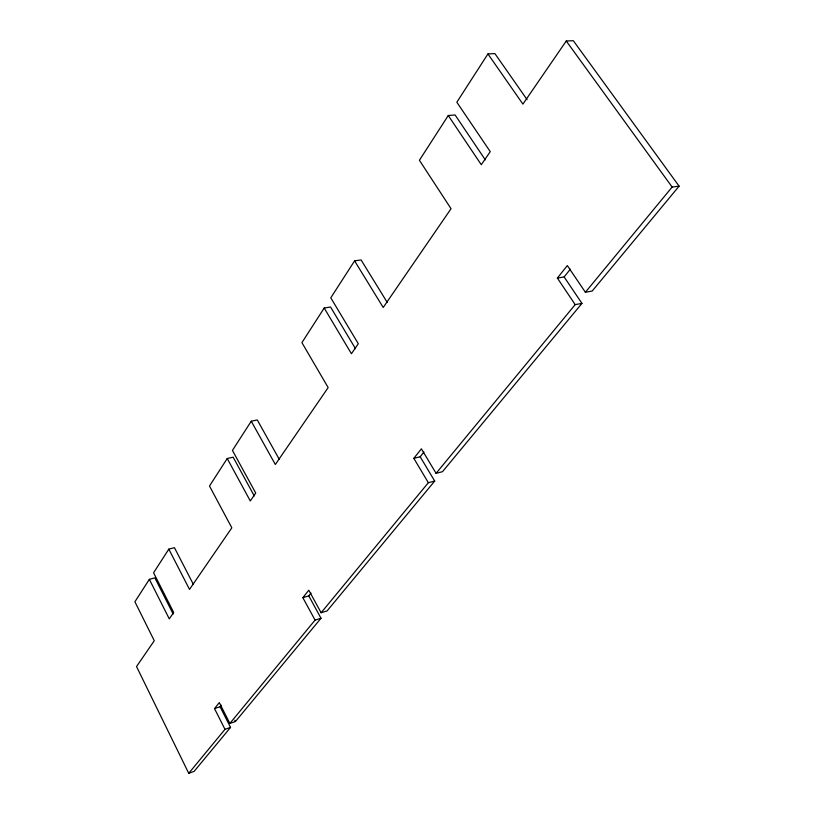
<?xml version="1.0" encoding="UTF-8"?>
<svg xmlns="http://www.w3.org/2000/svg" width="814" height="814" viewBox="0 0 814 814"><rect width="100%" height="100%" fill="white"/><g stroke="black" fill="none" stroke-linecap="round" stroke-linejoin="round"><path stroke-width="1.22" d="M173.138 613.97L154.874 577.869L149.349 579.354L134.9 601.77L154.273 640.72L136.528 666.554L188.736 773.3L194.129 771.367L230.545 727.421L220.075 706.735L221.276 705.239M193.417 584.472L174.45 547.68L168.824 549.135L153.581 572.781L173.687 612.464L169.281 618.874L149.349 579.354M254.273 495.93L233.14 457.183L227.228 458.506L209.493 486.029L231.827 527.828L189.52 589.417L168.824 549.135M279.344 459.472L257.285 419.953L251.251 421.214L232.438 450.417L255.728 493.04L250.295 500.956L227.228 458.506M355.494 348.687L330.545 306.99L324.196 308.038L301.913 342.623L328.164 387.596L275.336 464.509L251.251 421.214M387.271 302.462L361.07 259.931L354.589 260.867L330.779 297.822L358.313 343.722L351.434 353.724L324.196 308.038M485.307 159.849L455.087 114.967L448.27 115.507L419.413 160.277L451.048 208.72L383.211 307.478L354.589 260.867M527.075 99.623L494.892 53.592L487.942 53.938L456.827 102.228L490.262 151.648L481.288 164.713L448.27 115.507M557.366 278.073L564.143 276.933L581.949 303.388L575.183 304.629L557.366 278.073L567.327 265.567L585.388 292.257L592.185 291.046L679.1 186.162L573.31 40.7L566.259 41.015L522.914 104.111L487.942 53.938M188.736 773.3L224.99 729.344L214.52 708.587L219.312 702.574L229.863 723.422L235.45 721.509L321.001 618.274L308.801 595.909L311.029 593.121M229.863 723.422L315.059 620.105L302.859 597.669L308.801 590.201L321.123 612.749L327.086 610.927L434.707 481.064L420.177 456.776L423.952 452.055M321.123 612.749L428.347 482.702L413.817 458.333L421.387 448.829L436.09 473.331L442.47 471.703L581.949 303.388M564.143 276.933L570.37 269.159M436.09 473.331L575.183 304.629M585.388 292.257L672.13 187.057L679.1 186.162M224.99 729.344L230.545 727.421M214.52 708.587L220.075 706.735M315.059 620.105L321.001 618.274M302.859 597.669L308.801 595.909M428.347 482.702L434.707 481.064M413.817 458.333L420.177 456.776M566.259 41.015L672.13 187.057M234.788 720.197L235.45 721.509"/></g></svg>
